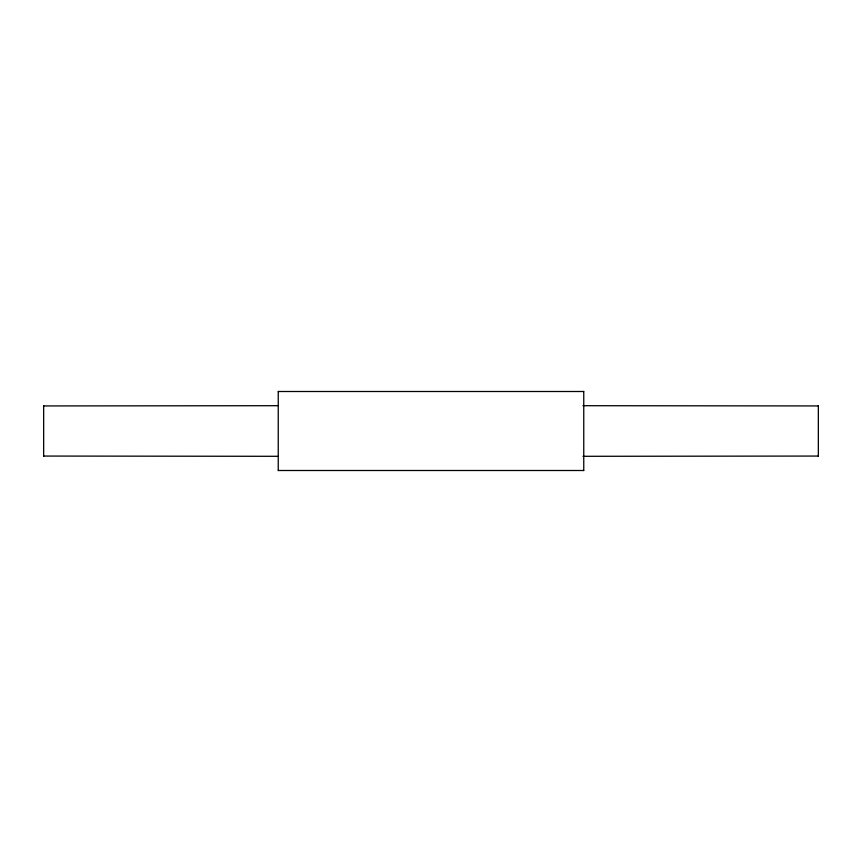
<?xml version="1.0" encoding="UTF-8"?>
<svg xmlns="http://www.w3.org/2000/svg" width="862" height="862" viewBox="0 0 862 862"><rect width="100%" height="100%" fill="white"/><g stroke="black" fill="none" stroke-linecap="round" stroke-linejoin="round"><path stroke-width="1.29" d="M43.66 405.7L43.66 456.3M278.243 391.38L278.243 470.62M583.757 470.62L583.757 391.38M818.34 456.3L818.34 405.7M43.897 405.937L277.672 405.7M278.361 391.499L583.639 391.499M583.639 470.501L278.361 470.501M818.103 456.063L582.981 456.3M582.981 405.7L818.103 405.937M277.672 456.3L43.897 456.063"/></g></svg>
